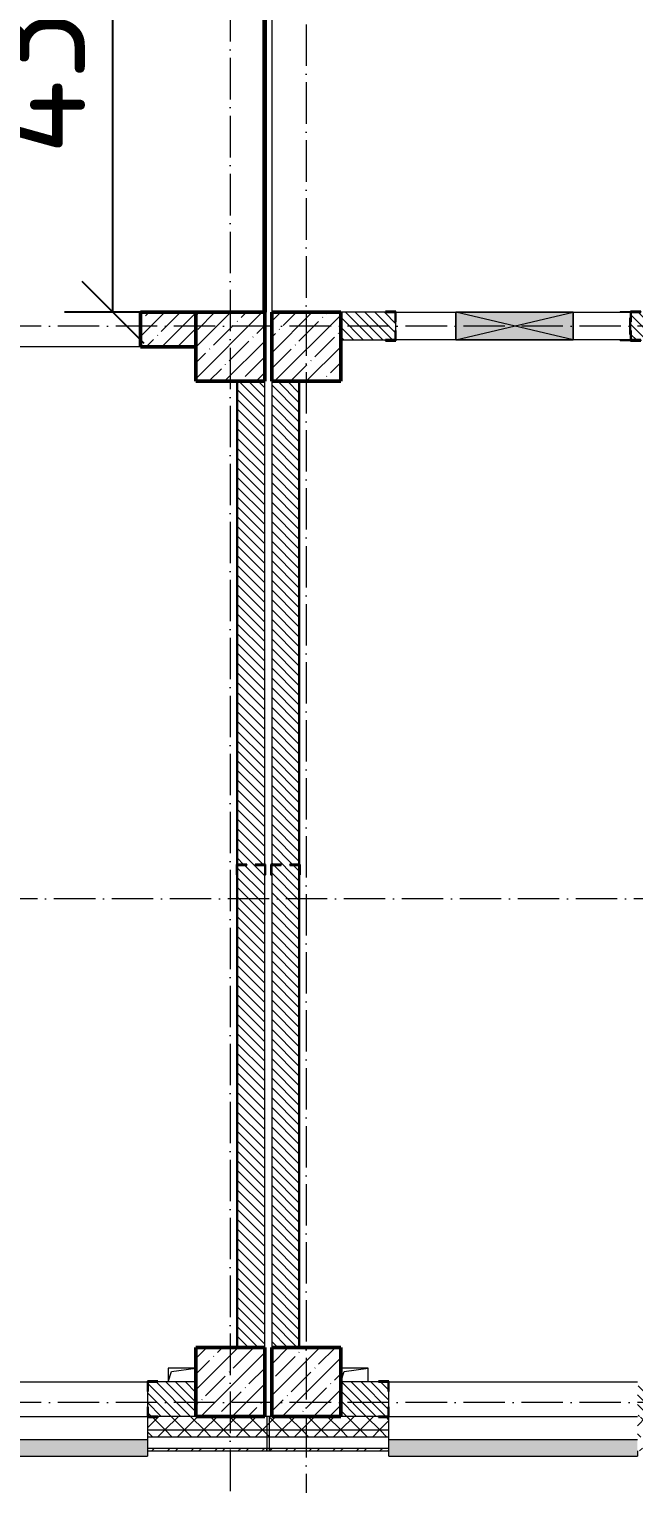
# Model space of a CAD drawing. Header units: millimetres. Extents: x 2294 to 908349, y -83289 to 219220.
# Drawn here: x 51055 to 55438, y 60718 to 71258 of the extents above; entities that cross this region are included whole.
import ezdxf

# ---------------------------------------------------------------- set-up
doc = ezdxf.new("R2010")
doc.units = ezdxf.units.MM
doc.linetypes.add('50_200_ШТРИХ_1Т_ш5_п1_п1_', pattern=[700, 500, -100, 0, -100])
for name, color, linetype, lineweight in [('2.4) ПГП вычит ЖБбалки 0.4 м -', 24, 'Continuous', 30), ('A-DETL-GENF-OTLN', 7, 'Continuous', 9), ('A-FLOR-____-OTLN', 7, 'Continuous', 9), ('A-GENM-____-MCUT', 7, 'Continuous', 25), ('A-GENM-____-OTLN', 7, 'Continuous', 9), ('A-GENM-____-OTLN-1', 7, 'Continuous', 25), ('A-GLAZ-____-OTLN', 7, 'Continuous', 9), ('A-WALL-____-MCUT', 7, 'Continuous', 13), ('A-WALL-____-MCUT-1', 7, 'Continuous', 9), ('A-WALL-____-MCUT-2', 7, 'Continuous', 50), ('A-WALL-____-OTLN', 7, 'Continuous', 9), ('A-WALL-____-PATT-1', 7, 'Continuous', 9), ('A-WALL-FNSH-MCUT-1', 7, 'Continuous', 9), ('I-WALL-____-OTLN', 7, 'Continuous', 9), ('S-COLS-____-MCUT', 7, 'Continuous', 50), ('S-COLS-____-OTLN', 7, 'Continuous', 9), ('S-GRID-____-OTLN-1', 7, '50_200_ШТРИХ_1Т_ш5_п1_п1_', 9)]:
    doc.layers.add(name, color=color, linetype=linetype, lineweight=lineweight)
doc.layers.add('A-GLAZ-____-OTLN-1', color=7, linetype='Continuous', lineweight=9, true_color=0xc0c0c0)
doc.styles.add('СПДС', font='isocpeur.ttf', dxfattribs={"width": 0.9})
doc.dimstyles.new('Размера А3', dxfattribs={"dimtxt": 800, "dimasz": 450, "dimexe": 350, "dimexo": 100, "dimgap": 200, "dimtad": 1, "dimdec": 0, "dimrnd": 10, "dimzin": 0, "dimdsep": 46, "dimtxsty": 'СПДС', "dimblk": 'ARROWHEAD_6', "dimcen": 1, "dimclrd": 5, "dimclre": 5, "dimclrt": 5, "dimazin": 0, "dimtfac": 1, "dimtdec": 0, "dimtmove": 2, "dimatfit": 3, "dimfxl": 1, "dimtolj": 1, "dimtzin": 0, "dimarcsym": 0})
pattern_1 = [(135, (7562.787, 6025.276), (-35.35534, -35.35534), [])]
pattern_2 = [(45, (7562.79, 6025.28), (-70.71068, 70.71068), []), (135, (7562.79, 6025.28), (-70.71068, -70.71068), [])]
pattern_3 = [(45, (7562.79, 6025.28), (-85.53659, 85.53659), []), (45, (7619.81, 6025.28), (-85.53659, 85.53659), [])]

# ---------------------------------------------------------------- blocks, each defined once
blk = doc.blocks.new('BSC_Колонна _Прямоугольная - 500х500-V15-АР1_План отверстий 2 этажа в осях 1-64_Ю-ЯЯ')
at = {"layer": 'S-COLS-____-OTLN'}
h = blk.add_hatch(dxfattribs=at)
h.set_pattern_fill('FP_24', color=256, style=0, pattern_type=2)
h.set_pattern_definition([(45, (-44950, -55431.04), (-114.04925, 114.04925), []), (45, (-44835.95, -55431.04), (-114.04925, 114.04925), [201.613, -40.323, 3.353, -36.97])])
h.paths.add_polyline_path([(-250, -250), (250, -250), (250, 250), (-250, 250), (-250, 179)], flags=0)
at = {"layer": 'S-COLS-____-MCUT'}
for p, q in [((250, 250), (-250, 250)), ((-250, 250), (-250, -250)), ((250, -250), (250, 250)), ((-250, -250), (250, -250))]:
    blk.add_line(p, q, dxfattribs=at)
blk = doc.blocks.new('BSC_Колонна _Прямоугольная - 500х500-V16-АР1_План отверстий 2 этажа в осях 1-64_Ю-ЯЯ')
at = {"layer": 'S-COLS-____-OTLN'}
h = blk.add_hatch(dxfattribs=at)
h.set_pattern_fill('FP_25', color=256, style=0, pattern_type=2)
h.set_pattern_definition([(45, (-44950, -62931.04), (-114.04925, 114.04925), []), (45, (-44835.95, -62931.04), (-114.04925, 114.04925), [201.613, -40.323, 3.353, -36.97])])
h.paths.add_polyline_path([(-250, -250), (250, -250), (250, 250), (-250, 250)], flags=0)
at = {"layer": 'S-COLS-____-MCUT'}
for p, q in [((250, 250), (-250, 250)), ((-250, 250), (-250, -250)), ((250, -250), (250, 250)), ((-250, -250), (250, -250))]:
    blk.add_line(p, q, dxfattribs=at)
blk = doc.blocks.new('BSC_Колонна _Прямоугольная - 500х500-V71-АР1_План отверстий 2 этажа в осях 1-64_Ю-ЯЯ')
at = {"layer": 'S-COLS-____-OTLN'}
h = blk.add_hatch(dxfattribs=at)
h.set_pattern_fill('FP_83', color=256, style=0, pattern_type=2)
h.set_pattern_definition([(45, (-45500, -55431.04), (-114.04925, 114.04925), []), (45, (-45385.95, -55431.04), (-114.04925, 114.04925), [201.613, -40.323, 3.353, -36.97])])
h.paths.add_polyline_path([(-250, -250), (250, -250), (250, 250), (-250, 250), (-250, 179)], flags=0)
at = {"layer": 'S-COLS-____-MCUT'}
for p, q in [((250, 250), (-250, 250)), ((-250, 250), (-250, -250)), ((250, -250), (250, 250)), ((-250, -250), (250, -250))]:
    blk.add_line(p, q, dxfattribs=at)
blk = doc.blocks.new('BSC_Колонна _Прямоугольная - 500х500-V72-АР1_План отверстий 2 этажа в осях 1-64_Ю-ЯЯ')
at = {"layer": 'S-COLS-____-OTLN'}
h = blk.add_hatch(dxfattribs=at)
h.set_pattern_fill('FP_84', color=256, style=0, pattern_type=2)
h.set_pattern_definition([(45, (-45500, -62931.04), (-114.04925, 114.04925), []), (45, (-45385.95, -62931.04), (-114.04925, 114.04925), [201.613, -40.323, 3.353, -36.97])])
h.paths.add_polyline_path([(-250, -250), (250, -250), (250, 250), (-250, 250)], flags=0)
at = {"layer": 'S-COLS-____-MCUT'}
for p, q in [((250, 250), (-250, 250)), ((-250, 250), (-250, -250)), ((250, -250), (250, 250)), ((-250, -250), (250, -250))]:
    blk.add_line(p, q, dxfattribs=at)
blk = doc.blocks.new('Фахверк_СКБ_Уголок - 250_2700-27497298-АР1_План отверстий 2 этажа в осях 1-64_Ю-ЯЯ')
at = {"layer": 'A-GENM-____-MCUT'}
for p, q in [((200, 181), (125, 181)), ((125, 181), (125, 106)), ((125, 106), (131, 106)), ((131, 106), (131, 175)), ((131, 175), (200, 175)), ((200, 175), (200, 181)), ((131, -6), (125, -6)), ((125, -6), (125, -81)), ((125, -81), (200, -81)), ((131, -75), (131, -6)), ((200, -75), (131, -75)), ((200, -81), (200, -75))]:
    blk.add_line(p, q, dxfattribs=at)
blk = doc.blocks.new('Фахверк_СКБ_Уголок - 200_3960-28268576-АР1_План отверстий 2 этажа в осях 1-64_Ю-ЯЯ')
at = {"layer": 'A-GENM-____-MCUT'}
for p, q in [((200, 156), (125, 156)), ((125, 156), (125, 81)), ((131, 81), (131, 150)), ((131, 150), (200, 150)), ((200, 150), (200, 156)), ((125, 81), (131, 81)), ((131, 19), (125, 19)), ((125, 19), (125, -56)), ((131, -50), (131, 19)), ((125, -56), (200, -56)), ((200, -50), (131, -50)), ((200, -56), (200, -50))]:
    blk.add_line(p, q, dxfattribs=at)
blk = doc.blocks.new('154_Стойка_СКБ_Уголок - СМ-2480_200-28346303-АР1_План отверстий 2 этажа в осях 1-64_Ю-ЯЯ')
at = {"layer": 'A-GENM-____-MCUT'}
for p, q in [((125, 156), (125, 81)), ((200, 156), (125, 156)), ((131, 81), (131, 150)), ((131, 150), (200, 150)), ((200, 150), (200, 156)), ((125, 81), (131, 81)), ((131, 19), (125, 19)), ((125, 19), (125, -56)), ((131, -50), (131, 19)), ((125, -56), (200, -56)), ((200, -50), (131, -50)), ((200, -56), (200, -50))]:
    blk.add_line(p, q, dxfattribs=at)
blk = doc.blocks.new('Стойка_Влож_Полоса боковая - Полоса-V150-АР1_План отверстий 2 этажа в осях 1-64_Ю-ЯЯ')
at = {"layer": 'A-GENM-____-OTLN'}
for p, q in [((-5, 60), (0, 60)), ((-5, -60), (-5, 60)), ((0, 31), (0, -31)), ((0, -60), (-5, -60))]:
    blk.add_line(p, q, dxfattribs=at)
blk = doc.blocks.new('Стойка_Влож_Уголок_Опорный - Уголок-28213941-АР1_План отверстий 2 этажа в осях 1-64_Ю-ЯЯ')
at = {"layer": 'A-GENM-____-OTLN'}
for p, q in [((-212, -6), (-212, 0)), ((0, 0), (0, -6)), ((-212, -75), (-212, -6)), ((-212, -6), (-206, -6)), ((-212, -75), (-206, -75)), ((-6, -6), (0, -6)), ((-6, -75), (0, -75)), ((0, -6), (0, -75))]:
    blk.add_line(p, q, dxfattribs=at)
blk = doc.blocks.new('Фахверк_СКБ_Уголок - 200_3550-28267367-АР1_План отверстий 2 этажа в осях 1-64_Ю-ЯЯ')
at = {"layer": 'A-GENM-____-MCUT'}
for p, q in [((200, 156), (125, 156)), ((125, 156), (125, 81)), ((131, 81), (131, 150)), ((131, 150), (200, 150)), ((200, 150), (200, 156)), ((125, 81), (131, 81)), ((131, 19), (125, 19)), ((125, 19), (125, -56)), ((131, -50), (131, 19)), ((125, -56), (200, -56)), ((200, -50), (131, -50)), ((200, -56), (200, -50))]:
    blk.add_line(p, q, dxfattribs=at)
blk = doc.blocks.new('AR_Отверстие прямоугольное _в плите_ - AR_Отверстие прямоугольное _в плите_-V167-АР1_План отверстий 2 этажа в осях 1-64_Ю-ЯЯ')
at = {"layer": 'A-GENM-____-OTLN'}
for p, q in [((100, 50), (-100, 50)), ((-100, -50), (-75, 25)), ((-75, 25), (100, 50)), ((100, -50), (100, 50))]:
    blk.add_line(p, q, dxfattribs=at)
blk = doc.blocks.new('AR_Отверстие прямоугольное _в плите_ - AR_Отверстие прямоугольное _в плите_-V175-АР1_План отверстий 2 этажа в осях 1-64_Ю-ЯЯ')
at = {"layer": 'A-GENM-____-OTLN'}
for p, q in [((100, 50), (-100, 50)), ((-100, 50), (-100, -50)), ((-100, -50), (-75, 25)), ((-75, 25), (100, 50))]:
    blk.add_line(p, q, dxfattribs=at)
blk = doc.blocks.new('Отлив_СКБ - Отлив витража_120_НВФ-31885687-АР1_План отверстий 2 этажа в осях 1-64_Ю-ЯЯ')
at = {"layer": 'A-GLAZ-____-OTLN-1'}
for points in [[(0, 0), (0, -2), (1800, -2), (1800, 0), (1023, 0)], [(0, -83), (0, -120), (1800, -120), (1800, -2), (0, -2), (0, -63)]]:
    blk.add_hatch(color=256, dxfattribs=at).paths.add_polyline_path(points, flags=0)
at = {"layer": 'A-GLAZ-____-OTLN'}
for p, q in [((0, 0), (1800, 0)), ((1800, -2), (0, -2)), ((0, -120), (0, -83)), ((1800, -83), (1800, -120)), ((0, -120), (1800, -120))]:
    blk.add_line(p, q, dxfattribs=at)
blk = doc.blocks.new('Стены 3 - Стены 4-31194751-АР1_План отверстий 2 этажа в осях 1-64_Ю-ЯЯ')
at = {"layer": 'A-WALL-____-MCUT'}
for p, q in [((-1799, 41030), (-1799, 41010)), ((-1549, 41030), (-1799, 41030)), ((-1799, 41010), (-1549, 41010)), ((-1549, 41010), (-1549, 41030))]:
    blk.add_line(p, q, dxfattribs=at)
blk = doc.blocks.new('AR_Отверстие прямоугольное _в стене_ - AR_Отверстие прямоугольное _в стене__ОВ-36816157-АР1_План отверстий 2 этажа в осях 1-64_Ю-ЯЯ')
at = {"layer": 'A-GLAZ-____-OTLN'}
blk.add_hatch(color=256, dxfattribs=at).paths.add_polyline_path([(-425, 100), (-425, -100), (425, -100), (425, 100)], flags=0)
at = {"layer": 'A-DETL-GENF-OTLN'}
for p, q in [((-425, -100), (-425, 100)), ((-425, 100), (425, 100)), ((425, 100), (-425, -100)), ((-425, 100), (425, -100)), ((425, 100), (-425, 100)), ((-425, 100), (-425, -100)), ((425, 100), (425, -100)), ((425, -100), (425, 100)), ((425, -100), (-425, -100)), ((-425, -100), (425, -100))]:
    blk.add_line(p, q, dxfattribs=at)
blk = doc.blocks.new('2floor')
at = {"layer": 'A-WALL-____-PATT-1'}
h = blk.add_hatch(dxfattribs=at)
h.set_pattern_fill('FP_13', color=256, style=0, pattern_type=2)
h.set_pattern_definition([(45, (7562.79, 6025.28), (-114.04925, 114.04925), []), (45, (7676.84, 6025.28), (-114.04925, 114.04925), [201.612, -40.322, 3.353, -36.97])])
h.paths.add_polyline_path([(52263, 68956), (52263, 69206), (51863, 69206), (51863, 68956)], flags=0)
h.paths.add_polyline_path([(50063, 68956), (50063, 69206), (46763, 69206), (46763, 68956), (49968, 68956)], flags=0)
h = blk.add_hatch(dxfattribs=at)
h.set_pattern_fill('FP_6', color=256, style=0, pattern_type=2)
h.set_pattern_definition(pattern_1)
h.paths.add_polyline_path([(55419, 69006), (55813, 69006), (55813, 69206), (55419, 69206), (55419, 69137), (55413, 69137), (55413, 69075), (55419, 69075), (55419, 69046)], flags=0)
h.paths.add_polyline_path([(53313, 69006), (53707, 69006), (53707, 69075), (53713, 69075), (53713, 69137), (53707, 69137), (53707, 69206), (53313, 69206)], flags=0)
h = blk.add_hatch(dxfattribs=at)
h.set_pattern_fill('FP_6', color=256, style=0, pattern_type=2)
h.set_pattern_definition(pattern_1)
h.paths.add_polyline_path([(52563, 61706), (52763, 61706), (52763, 65200), (52694, 65200), (52694, 65206), (52763, 65206), (52763, 68706), (52563, 68706), (52563, 65206), (52632, 65206), (52632, 65200), (52563, 65200), (52563, 63250)], flags=0)
h = blk.add_hatch(dxfattribs=at)
h.set_pattern_fill('FP_6', color=256, style=0, pattern_type=2)
h.set_pattern_definition(pattern_1)
h.paths.add_polyline_path([(52813, 61706), (53013, 61706), (53013, 65200), (52944, 65200), (52944, 65206), (53013, 65206), (53013, 68706), (52813, 68706), (52813, 65206), (52882, 65206), (52882, 65200), (52813, 65200), (52813, 63250)], flags=0)
h = blk.add_hatch(dxfattribs=at)
h.set_pattern_fill('FP_6', color=256, style=0, pattern_type=2)
h.set_pattern_definition(pattern_1)
h.paths.add_polyline_path([(51919, 61206), (52263, 61206), (52263, 61456), (51919, 61456), (51919, 61387), (51913, 61387), (51913, 61275), (51919, 61275), (51919, 61211)], flags=0)
h.paths.add_polyline_path([(48919, 61206), (50107, 61206), (50107, 61275), (50113, 61275), (50113, 61387), (50107, 61387), (50107, 61456), (48919, 61456), (48919, 61387), (48913, 61387), (48913, 61275), (48919, 61275)], flags=0)
h.paths.add_polyline_path([(47107, 61206), (47107, 61275), (47113, 61275), (47113, 61387), (47107, 61387), (47107, 61456), (46763, 61456), (46763, 61206), (47038, 61206)], flags=0)
h = blk.add_hatch(dxfattribs=at)
h.set_pattern_fill('FP_6', color=256, style=0, pattern_type=2)
h.set_pattern_definition(pattern_1)
h.paths.add_polyline_path([(55469, 61206), (55813, 61206), (55813, 61456), (55469, 61456), (55469, 61387), (55463, 61387), (55463, 61275), (55469, 61275)], flags=0)
h.paths.add_polyline_path([(53657, 61206), (53657, 61275), (53663, 61275), (53663, 61387), (53657, 61387), (53657, 61456), (53313, 61456), (53313, 61206), (53588, 61206)], flags=0)
h = blk.add_hatch(dxfattribs=at)
h.set_pattern_fill('FP_1', color=256, style=0, pattern_type=2)
h.set_pattern_definition(pattern_2)
h.paths.add_polyline_path([(81783, 61106), (81863, 61106), (81863, 61206), (75513, 61206), (75513, 61106), (78248, 61106)], flags=0)
h.paths.add_polyline_path([(72563, 61106), (74513, 61106), (74513, 61206), (72638, 61206), (72638, 61200), (72563, 61200)], flags=0)
h.paths.add_polyline_path([(71563, 61106), (71563, 61200), (71488, 61200), (71488, 61206), (70538, 61206), (70538, 61200), (70463, 61200), (70463, 61106), (71178, 61106)], flags=0)
h.paths.add_polyline_path([(67643, 61106), (68663, 61106), (68663, 61200), (68588, 61200), (68588, 61206), (67538, 61206), (67538, 61200), (67463, 61200), (67463, 61106), (67538, 61106)], flags=0)
h.paths.add_polyline_path([(65663, 61106), (65663, 61200), (65588, 61200), (65588, 61206), (64538, 61206), (64538, 61200), (64463, 61200), (64463, 61106), (64991, 61106)], flags=0)
h.paths.add_polyline_path([(61898, 61106), (62663, 61106), (62663, 61200), (62588, 61200), (62588, 61206), (61538, 61206), (61538, 61200), (61463, 61200), (61463, 61106), (61813, 61106)], flags=0)
h.paths.add_polyline_path([(59588, 61106), (59663, 61106), (59663, 61200), (59588, 61200), (59588, 61206), (58538, 61206), (58538, 61200), (58463, 61200), (58463, 61106), (58805, 61106)], flags=0)
h.paths.add_polyline_path([(55463, 61106), (56663, 61106), (56663, 61200), (56588, 61200), (56588, 61206), (55538, 61206), (55538, 61200), (55463, 61200)], flags=0)
h.paths.add_polyline_path([(50038, 61106), (50113, 61106), (50113, 61200), (50038, 61200), (50038, 61206), (48988, 61206), (48988, 61200), (48913, 61200), (48913, 61106), (49968, 61106)], flags=0)
h.paths.add_polyline_path([(51988, 61106), (53663, 61106), (53663, 61200), (53588, 61200), (53588, 61206), (51988, 61206), (51988, 61200), (51913, 61200), (51913, 61106)], flags=0)
h.paths.add_polyline_path([(47038, 61106), (47113, 61106), (47113, 61200), (47038, 61200), (47038, 61206), (45988, 61206), (45988, 61200), (45913, 61200), (45913, 61106), (46763, 61106)], flags=0)
h.paths.add_polyline_path([(44113, 61106), (44113, 61200), (44038, 61200), (44038, 61206), (42988, 61206), (42988, 61200), (42913, 61200), (42913, 61106), (43781, 61106)], flags=0)
h.paths.add_polyline_path([(39913, 61106), (41113, 61106), (41113, 61200), (41038, 61200), (41038, 61206), (39988, 61206), (39988, 61200), (39913, 61200)], flags=0)
h.paths.add_polyline_path([(38113, 61106), (38113, 61200), (38038, 61200), (38038, 61206), (36988, 61206), (36988, 61200), (36913, 61200), (36913, 61106), (38038, 61106)], flags=0)
h.paths.add_polyline_path([(34263, 61106), (35113, 61106), (35113, 61200), (35038, 61200), (35038, 61206), (33988, 61206), (33988, 61200), (33913, 61200), (33913, 61106), (34060, 61106)], flags=0)
h.paths.add_polyline_path([(32113, 61106), (32113, 61200), (32038, 61200), (32038, 61206), (30988, 61206), (30988, 61200), (30913, 61200), (30913, 61106), (31409, 61106)], flags=0)
h.paths.add_polyline_path([(29113, 61106), (29113, 61200), (29038, 61200), (29038, 61206), (27988, 61206), (27988, 61200), (27913, 61200), (27913, 61106), (29038, 61106)], flags=0)
h.paths.add_polyline_path([(26113, 61106), (26113, 61200), (26038, 61200), (26038, 61206), (24988, 61206), (24988, 61200), (24913, 61200), (24913, 61106), (26106, 61106)], flags=0)
h.paths.add_polyline_path([(23913, 61106), (23913, 61200), (23838, 61200), (23838, 61206), (14113, 61206), (14113, 61106), (23455, 61106)], flags=0)
h.paths.add_polyline_path([(13113, 61106), (13113, 61206), (5113, 61206), (5113, 61106), (11083, 61106)], flags=0)
h = blk.add_hatch(dxfattribs=at)
h.set_pattern_fill('FP_1', color=256, style=0, pattern_type=2)
h.set_pattern_definition(pattern_2)
h.paths.add_polyline_path([(81863, 61056), (81863, 61106), (75513, 61106), (75513, 61056), (81783, 61056)], flags=0)
h.paths.add_polyline_path([(74513, 61056), (74513, 61106), (72563, 61106), (72563, 61056), (72945, 61056)], flags=0)
h.paths.add_polyline_path([(71563, 61056), (71563, 61106), (70463, 61106), (70463, 61056), (71178, 61056)], flags=0)
h.paths.add_polyline_path([(68663, 61056), (68663, 61106), (67463, 61106), (67463, 61056), (67643, 61056)], flags=0)
h.paths.add_polyline_path([(65663, 61056), (65663, 61106), (64463, 61106), (64463, 61056), (64991, 61056)], flags=0)
h.paths.add_polyline_path([(62663, 61056), (62663, 61106), (61463, 61106), (61463, 61056), (62340, 61056)], flags=0)
h.paths.add_polyline_path([(58463, 61056), (59663, 61056), (59663, 61106), (58463, 61106)], flags=0)
h.paths.add_polyline_path([(56154, 61056), (56663, 61056), (56663, 61106), (55463, 61106), (55463, 61056)], flags=0)
h.paths.add_polyline_path([(51913, 61056), (53663, 61056), (53663, 61106), (51913, 61106)], flags=0)
h.paths.add_polyline_path([(48913, 61056), (50113, 61056), (50113, 61106), (48913, 61106)], flags=0)
h.paths.add_polyline_path([(47113, 61056), (47113, 61106), (45913, 61106), (45913, 61056), (46433, 61056)], flags=0)
h.paths.add_polyline_path([(41113, 61056), (41113, 61106), (39913, 61106), (39913, 61056)], flags=0)
h.paths.add_polyline_path([(42913, 61056), (44113, 61056), (44113, 61106), (42913, 61106)], flags=0)
h.paths.add_polyline_path([(38113, 61056), (38113, 61106), (36913, 61106), (36913, 61056), (37595, 61056)], flags=0)
h.paths.add_polyline_path([(35113, 61056), (35113, 61106), (33913, 61106), (33913, 61056), (34944, 61056)], flags=0)
h.paths.add_polyline_path([(30913, 61056), (32113, 61056), (32113, 61106), (30913, 61106)], flags=0)
h.paths.add_polyline_path([(29113, 61056), (29113, 61106), (27913, 61106), (27913, 61056), (28758, 61056)], flags=0)
h.paths.add_polyline_path([(26106, 61056), (26113, 61056), (26113, 61106), (24913, 61106), (24913, 61056), (25223, 61056)], flags=0)
h.paths.add_polyline_path([(23913, 61056), (23913, 61106), (14113, 61106), (14113, 61056), (23455, 61056)], flags=0)
h.paths.add_polyline_path([(13113, 61056), (13113, 61106), (5013, 61106), (5013, 61056), (11083, 61056)], flags=0)
h = blk.add_hatch(dxfattribs=at)
h.set_pattern_fill('FP_3', color=256, style=0, pattern_type=2)
h.set_pattern_definition(pattern_3)
h.paths.add_polyline_path([(52778, 60956), (52778, 60976), (51913, 60976), (51913, 60956), (52619, 60956)], flags=0)
h.paths.add_polyline_path([(49968, 60956), (50113, 60956), (50113, 60976), (48913, 60976), (48913, 60956)], flags=0)
h.paths.add_polyline_path([(46433, 60956), (47113, 60956), (47113, 60976), (45913, 60976), (45913, 60956)], flags=0)
h.paths.add_polyline_path([(44113, 60956), (44113, 60976), (42913, 60976), (42913, 60956), (43781, 60956)], flags=0)
h.paths.add_polyline_path([(41113, 60956), (41113, 60976), (39913, 60976), (39913, 60956)], flags=0)
h.paths.add_polyline_path([(38113, 60956), (38113, 60976), (36913, 60976), (36913, 60956), (37595, 60956)], flags=0)
h.paths.add_polyline_path([(34944, 60956), (35113, 60956), (35113, 60976), (33913, 60976), (33913, 60956), (34060, 60956)], flags=0)
h.paths.add_polyline_path([(32113, 60956), (32113, 60976), (30913, 60976), (30913, 60956), (31409, 60956)], flags=0)
h.paths.add_polyline_path([(28758, 60956), (29113, 60956), (29113, 60976), (27913, 60976), (27913, 60956)], flags=0)
h.paths.add_polyline_path([(24913, 60956), (26113, 60956), (26113, 60976), (24913, 60976)], flags=0)
h.paths.add_polyline_path([(23913, 60956), (23913, 60976), (14113, 60976), (14113, 60956), (23455, 60956)], flags=0)
h.paths.add_polyline_path([(13113, 60956), (13113, 60976), (4883, 60976), (4883, 60956), (11083, 60956)], flags=0)
h = blk.add_hatch(dxfattribs=at)
h.set_pattern_fill('FP_3', color=256, style=0, pattern_type=2)
h.set_pattern_definition(pattern_3)
h.paths.add_polyline_path([(68083, 60956), (68083, 60976), (67463, 60976), (67463, 60956), (67643, 60956)], flags=0)
h.paths.add_polyline_path([(64991, 60956), (65663, 60956), (65663, 60976), (64463, 60976), (64463, 60956)], flags=0)
h.paths.add_polyline_path([(62663, 60956), (62663, 60976), (61463, 60976), (61463, 60956), (62340, 60956)], flags=0)
h.paths.add_polyline_path([(59663, 60956), (59663, 60976), (58463, 60976), (58463, 60956), (58805, 60956)], flags=0)
h.paths.add_polyline_path([(56154, 60956), (56663, 60956), (56663, 60976), (55463, 60976), (55463, 60956)], flags=0)
h.paths.add_polyline_path([(53663, 60956), (53663, 60976), (52798, 60976), (52798, 60956), (53503, 60956)], flags=0)
at = {"layer": '2.4) ПГП вычит ЖБбалки 0.4 м -'}
for points in [[(52563, 68706), (52563, 61706)], [(53013, 68706), (53013, 61706)]]:
    blk.add_lwpolyline(points, dxfattribs=at)
at = {"layer": 'A-FLOR-____-OTLN'}
for p, q in [((52763, 69206), (52763, 73556)), ((52813, 73306), (52813, 69206))]:
    blk.add_line(p, q, dxfattribs=at)
at = {"layer": 'A-WALL-____-MCUT'}
for p, q in [((53638, 69206), (53313, 69206)), ((53713, 69075), (53713, 69137)), ((53313, 69006), (53638, 69006)), ((52563, 68706), (52563, 65206)), ((52763, 65206), (52763, 68706)), ((52813, 68706), (52813, 65206)), ((53013, 65206), (53013, 68706)), ((52563, 65131), (52563, 61706)), ((52763, 61706), (52763, 65131)), ((52813, 65131), (52813, 61706)), ((53013, 61706), (53013, 65131)), ((52263, 61456), (51988, 61456)), ((53588, 61456), (53313, 61456)), ((51913, 61387), (51913, 61275)), ((53663, 61275), (53663, 61387)), ((51913, 61200), (51913, 60976)), ((52813, 61206), (52763, 61206)), ((53663, 60976), (53663, 61200)), ((51913, 60976), (53663, 60976))]:
    blk.add_line(p, q, dxfattribs=at)
at = {"layer": 'A-WALL-____-MCUT-1'}
for p, q in [((52263, 61206), (51988, 61206)), ((53588, 61206), (53313, 61206)), ((53663, 61106), (51913, 61106)), ((53663, 61056), (51913, 61056))]:
    blk.add_line(p, q, dxfattribs=at)
at = {"layer": 'A-WALL-____-MCUT-2'}
for p, q in [((52263, 69206), (51863, 69206)), ((51863, 69206), (51863, 68956)), ((51863, 68956), (52263, 68956))]:
    blk.add_line(p, q, dxfattribs=at)
at = {"layer": 'A-WALL-____-OTLN'}
for p, q in [((51833, 69206), (51863, 69206)), ((51863, 68956), (50063, 68956)), ((50113, 61456), (51913, 61456)), ((53663, 61456), (55463, 61456)), ((50113, 61206), (51913, 61206)), ((53663, 61206), (55463, 61206))]:
    blk.add_line(p, q, dxfattribs=at)
at = {"layer": 'A-WALL-FNSH-MCUT-1'}
for p, q in [((51913, 60976), (51913, 60976)), ((51913, 60976), (51913, 60956)), ((51913, 60956), (52778, 60956)), ((52778, 60956), (52778, 60976)), ((52798, 60976), (52798, 60956)), ((52798, 60956), (53663, 60956)), ((53663, 60956), (53663, 60976)), ((53663, 60976), (53663, 60976))]:
    blk.add_line(p, q, dxfattribs=at)
at = {"layer": 'I-WALL-____-OTLN'}
for p, q in [((53713, 69206), (54148, 69206)), ((54998, 69206), (55413, 69206)), ((54148, 69006), (53713, 69006)), ((55413, 69006), (54998, 69006))]:
    blk.add_line(p, q, dxfattribs=at)
at = {"layer": 'A-GENM-____-OTLN', "rotation": 269.9999999999995}
blk.add_blockref('Стойка_Влож_Уголок_Опорный - Уголок-28213941-АР1_План отверстий 2 этажа в осях 1-64_Ю-ЯЯ', (55413, 69000), dxfattribs=at)
at = {"layer": 'A-GENM-____-OTLN'}
for name, p in [('Стойка_Влож_Полоса боковая - Полоса-V150-АР1_План отверстий 2 этажа в осях 1-64_Ю-ЯЯ', (55413, 69106)), ('AR_Отверстие прямоугольное _в плите_ - AR_Отверстие прямоугольное _в плите_-V175-АР1_План отверстий 2 этажа в осях 1-64_Ю-ЯЯ', (52163, 61506)), ('AR_Отверстие прямоугольное _в плите_ - AR_Отверстие прямоугольное _в плите_-V167-АР1_План отверстий 2 этажа в осях 1-64_Ю-ЯЯ', (53413, 61506))]:
    blk.add_blockref(name, p, dxfattribs=at)
at = {"layer": 'A-GENM-____-OTLN-1'}
for name, p, rotation in [('Фахверк_СКБ_Уголок - 200_3960-28268576-АР1_План отверстий 2 этажа в осях 1-64_Ю-ЯЯ', (53838, 69156), 180), ('Фахверк_СКБ_Уголок - 200_3550-28267367-АР1_План отверстий 2 этажа в осях 1-64_Ю-ЯЯ', (52613, 65331), 269.9999999999999), ('Фахверк_СКБ_Уголок - 200_3550-28267367-АР1_План отверстий 2 этажа в осях 1-64_Ю-ЯЯ', (52863, 65331), 269.9999999999999), ('Фахверк_СКБ_Уголок - 250_2700-27497298-АР1_План отверстий 2 этажа в осях 1-64_Ю-ЯЯ', (53788, 61381), 180)]:
    blk.add_blockref(name, p, dxfattribs=dict(at, rotation=rotation))
for name, p in [('154_Стойка_СКБ_Уголок - СМ-2480_200-28346303-АР1_План отверстий 2 этажа в осях 1-64_Ю-ЯЯ', (55288, 69056)), ('Фахверк_СКБ_Уголок - 250_2700-27497298-АР1_План отверстий 2 этажа в осях 1-64_Ю-ЯЯ', (51788, 61281))]:
    blk.add_blockref(name, p, dxfattribs=at)
at = {"layer": 'A-GLAZ-____-OTLN', "rotation": 180}
blk.add_blockref('AR_Отверстие прямоугольное _в стене_ - AR_Отверстие прямоугольное _в стене__ОВ-36816157-АР1_План отверстий 2 этажа в осях 1-64_Ю-ЯЯ', (54573, 69106), dxfattribs=at)
at = {"layer": 'A-GLAZ-____-OTLN'}
for p in [(50113, 61039), (53663, 61039)]:
    blk.add_blockref('Отлив_СКБ - Отлив витража_120_НВФ-31885687-АР1_План отверстий 2 этажа в осях 1-64_Ю-ЯЯ', p, dxfattribs=at)
at = {"layer": 'A-WALL-____-OTLN', "rotation": 89.9999999999999}
blk.add_blockref('Стены 3 - Стены 4-31194751-АР1_План отверстий 2 этажа в осях 1-64_Ю-ЯЯ', (93808, 62755), dxfattribs=at)
at = {"layer": 'S-COLS-____-OTLN'}
for name, p in [('BSC_Колонна _Прямоугольная - 500х500-V16-АР1_План отверстий 2 этажа в осях 1-64_Ю-ЯЯ', (52513, 68956)), ('BSC_Колонна _Прямоугольная - 500х500-V72-АР1_План отверстий 2 этажа в осях 1-64_Ю-ЯЯ', (53063, 68956)), ('BSC_Колонна _Прямоугольная - 500х500-V15-АР1_План отверстий 2 этажа в осях 1-64_Ю-ЯЯ', (52513, 61456)), ('BSC_Колонна _Прямоугольная - 500х500-V71-АР1_План отверстий 2 этажа в осях 1-64_Ю-ЯЯ', (53063, 61456))]:
    blk.add_blockref(name, p, dxfattribs=at)
blk = doc.blocks.new('ARROWHEAD_6')
at = {"color": 0, "linetype": 'Continuous'}
for p, q in [((-0.5, -0.5), (0.5, 0.5)), ((0, 0), (-1, 0))]:
    blk.add_line(p, q, dxfattribs=at)
blk = doc.blocks.new('*D2434')
at = {"color": 5, "lineweight": -2, "transparency": 16777216}
for p, q in [((52713, 73556), (51312, 73556)), ((51662, 69656), (51662, 73106)), ((52663, 69206), (51312, 69206))]:
    blk.add_line(p, q, dxfattribs=at)
at = {"layer": 'Defpoints', "color": 0, "transparency": 16777216}
for p in [(51662, 73556), (52813, 73556), (52763, 69206)]:
    blk.add_point(p, dxfattribs=at)
at = {"color": 5, "lineweight": -2, "transparency": 16777216, "xscale": 450, "yscale": 450, "zscale": 450}
for p, rotation in [((51662, 73556), 90), ((51662, 69206), 270)]:
    blk.add_blockref('ARROWHEAD_6', p, dxfattribs=dict(at, rotation=rotation))
at = {"color": 5, "transparency": 16777216, "insert": (51062, 71381), "char_height": 800, "attachment_point": 5, "rotation": 90, "style": 'СПДС'}
blk.add_mtext('\\A1;4350', dxfattribs=at)
blk = doc.blocks.new('3osi')
at = {"layer": 'S-GRID-____-OTLN-1', "color": 251, "ltscale": 0.6, "true_color": 0x636466}
for p, q in [((211083.5, 96918.1), (211083.5, 58916.9)), ((210533.5, 96674.5), (210533.5, 59055.6)), ((269657.9, 69106.3), (160914.7, 69106.3)), ((241063.5, 64956.3), (160914.7, 64956.3)), ((269657.9, 61306.3), (160914.7, 61306.3))]:
    blk.add_line(p, q, dxfattribs=at)

msp = doc.modelspace()

# ---------------------------------------------------------------- linework, layer by layer
at = {"color": 1, "lineweight": 60}
msp.add_lwpolyline([(52762.8, 69206.3), (52762.8, 73556.3)], dxfattribs=at)

# ---------------------------------------------------------------- block references
for name, p in [('3osi', (-158020.7, 0)), ('2floor', (0, 0))]:
    msp.add_blockref(name, p)

# ---------------------------------------------------------------- dimensions: what is measured, and where the dimension line sits
at = {"color": 5}
dim = msp.add_linear_dim(base=(51662.4, 73556.3), p1=(52762.8, 69206.3), p2=(52812.8, 73556.3), angle=90, dimstyle='Размера А3', dxfattribs=at)
dim.commit()
dim.dimension.update_dxf_attribs({"geometry": '*D2434', "text_midpoint": (51062.4, 71381.3)})

doc.saveas('drawing.dxf')
